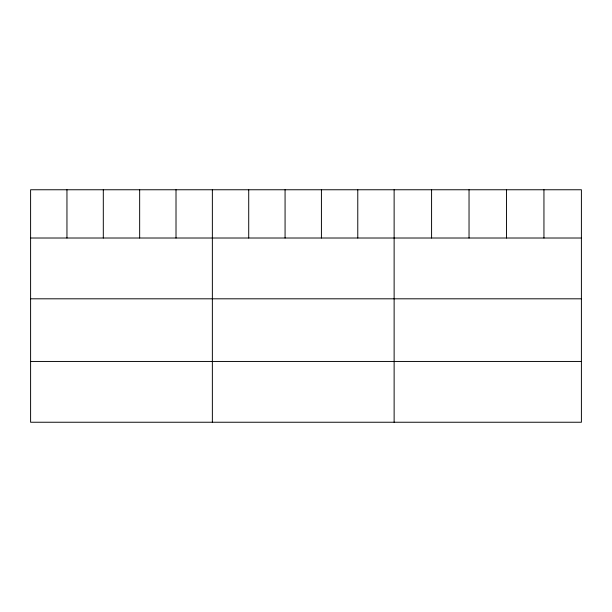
<?xml version="1.0" encoding="UTF-8"?>
<svg xmlns="http://www.w3.org/2000/svg" width="612" height="612" viewBox="0 0 612 612"><rect width="100%" height="100%" fill="white"/><g stroke="black" fill="none" stroke-linecap="round" stroke-linejoin="round"><path stroke-width="0.92" d="M581.4 238.014L581.4 422.242L30.6 422.242L30.6 189.758L581.4 189.758L581.4 238.014L30.6 238.014M30.6 298.809L581.4 298.809M30.6 361.447L581.4 361.447M543.946 189.758L543.946 238.014M506.491 189.758L506.491 238.014M469.037 189.758L469.037 238.014M431.582 189.758L431.582 238.014M394.128 189.758L394.128 422.242M357.775 189.758L357.775 238.014M321.422 189.758L321.422 238.014M285.07 189.758L285.07 238.014M248.717 189.758L248.717 238.014M212.364 189.758L212.364 422.242M176.011 189.758L176.011 238.014M139.658 189.758L139.658 238.014M103.306 189.758L103.306 238.014M66.953 189.758L66.953 238.014"/></g></svg>
